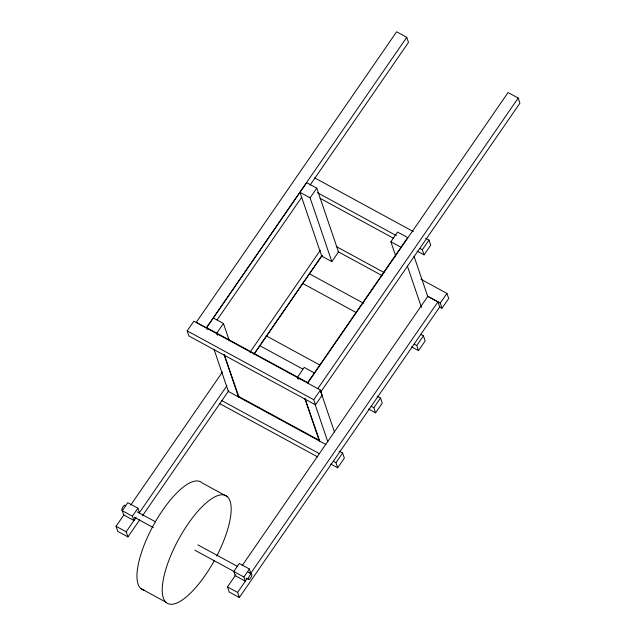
<?xml version="1.0" encoding="UTF-8"?>
<svg xmlns="http://www.w3.org/2000/svg" width="636" height="636" viewBox="0 0 636 636"><rect width="100%" height="100%" fill="white"/><g stroke="black" fill="none" stroke-linecap="round" stroke-linejoin="round"><path stroke-width="0.95" d="M187.159 330.863L193.837 321.18L320.441 390.059L322.182 395.163L315.504 404.846L188.9 335.967L187.159 330.863L313.763 399.742L315.504 404.846M406.746 37.309L206.39 327.842L196.262 322.333L396.618 31.8L406.746 37.309L408.487 42.413L309.994 185.235M207.28 329.528L206.644 327.643L306.655 182.619L316.784 188.137L338.503 251.935L331.825 261.619L321.697 256.109L299.977 192.311L310.106 197.82L331.825 261.619M217.13 319.892L301.551 197.47M216.773 333.161L217.425 335.037L216.773 333.161L223.451 323.47L213.322 317.96M310.106 197.82L316.784 188.137M136.017 517.219L133.814 520.415L123.686 514.906L122.255 510.692L127.764 502.702L137.893 508.212L139.324 512.425M139.745 519.763L127.931 536.903L117.803 531.394L116.062 526.29L123.941 514.866M130.698 505.071L222.433 372.044M133.814 520.415L132.383 516.201L137.893 508.212M127.931 536.903L126.19 531.799L135.762 517.927M139.133 513.029L226.933 385.718M250.004 352.257L320.353 250.242M142.559 515.685L228.666 390.822M253.995 354.093L322.094 255.346M254.169 354.014L322.19 255.386M297.545 377.1L298.197 378.976L297.545 377.1L304.223 367.417L314.351 372.927M395.664 255.839L390.878 241.76L397.556 232.076L407.684 237.586L307.673 382.61L206.644 327.643M307.713 383.071L508.069 92.538L518.197 98.047L519.938 103.151L320.703 392.054M317.841 388.58L518.197 98.047M313.763 399.742L320.441 390.059M428.99 240.082L430.731 245.186L424.053 254.869L422.312 249.765L428.99 240.082L425.524 238.198M233.754 571.494L243.882 577.003L245.313 581.217L235.185 575.707L233.754 571.494L239.263 563.504L249.392 569.013L250.823 573.227L249.137 572.313M242.109 565.682L427.829 296.368L437.958 301.877L439.699 306.981L239.343 597.514L229.214 592.005L227.473 586.901L235.916 574.658M243.882 577.003L249.392 569.013M239.343 597.514L237.602 592.41L247.165 578.537M250.544 573.64L437.958 301.877M446.941 293.411L448.682 298.515L442.004 308.198L440.263 303.094L446.941 293.411L420.929 279.26M342.621 453.007L344.354 458.111L337.676 467.794L335.943 462.69L342.621 453.007L339.155 451.115M380.519 398.049L382.26 403.152L375.582 412.836L373.841 407.732L380.519 398.049L377.053 396.156M423.433 335.824L425.166 340.928L418.488 350.611L416.755 345.507L423.433 335.824L420.825 334.409M314.534 177.81L413.384 231.591M317.388 192.684L396.3 235.614M419.712 248.35L422.312 249.765M319.995 198.257L393.7 238.357M417.113 251.101L424.053 254.869M390.878 241.76L401.006 247.269M336.205 246.482L383.898 272.431M427.257 296.018L440.263 303.094M337.947 251.586L382.164 275.65M439.397 306.783L442.004 308.198M309.835 274.021L363.601 303.269M302.291 283.235L356.049 312.483M414.147 344.092L416.755 345.507M411.556 346.835L418.488 350.611M266.055 335.768L319.821 365.024M259.377 345.459L302.736 369.047M371.241 406.317L373.841 407.732M368.642 409.059L375.582 412.836M237.697 395.918L319.208 440.263M326.014 444.58L228.364 391.45L213.99 349.228M221.479 400.418L319.463 453.722M333.344 461.275L335.943 462.69M219.746 403.629L317.738 456.942M330.744 464.018L337.676 467.794M227.561 496.772L202.24 482.994A61.279 20.773 -61.5 0 0 152.64 526.735A61.279 20.773 -61.5 0 0 144.682 590.343M137.177 511.853L155.391 521.766M197.883 544.877L237.769 566.581M248.175 572.241L251.641 574.125A3.061 1.041 -61.5 0 1 250.131 578.657A3.061 1.041 -61.5 0 1 248.652 577.607A3.061 1.041 -61.5 0 1 251.641 574.125M122.255 510.692L132.383 516.201M134.18 517.195L153.26 527.57M194.878 550.22L234.771 571.915M246.045 578.052L248.644 579.468M116.062 526.29L126.19 531.799M227.473 586.901L237.602 592.41M140.588 588.395L165.909 602.165M305.049 398.685L319.725 440.907M224.277 354.737L238.953 396.959M414.068 256.356L427.805 296.702M407.39 266.039L421.445 307.323M320.735 391.689L334.472 432.035M315.019 404.194L327.794 441.726M304.89 398.685L319.264 440.899M223.451 323.47L229.199 340.363M224.118 354.737L238.492 396.959M122.311 510.652A3.061 1.041 -61.5 0 1 122.891 506.972A3.061 1.041 -61.5 0 1 125.268 505.914M214.555 560.173A61.279 20.773 -61.5 0 1 162.26 591.52A61.279 20.773 -61.5 0 1 211.828 498.6A61.279 20.773 -61.5 0 1 216.781 555.991"/></g></svg>
